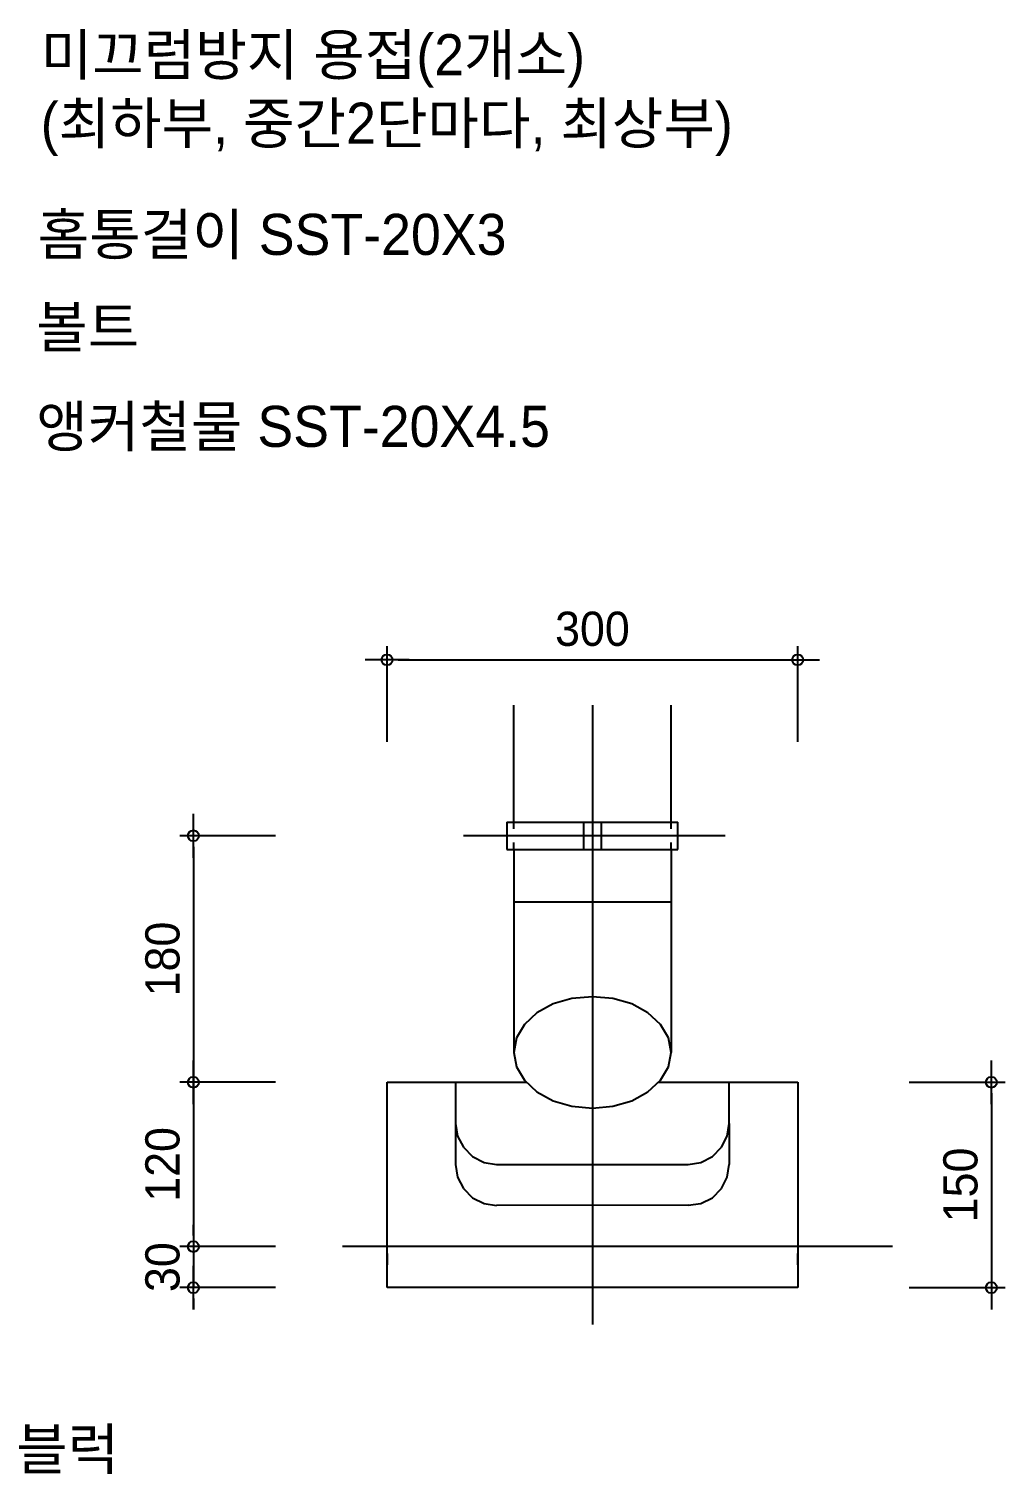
# Model space of a CAD drawing. Header units: millimetres. Extents: x 34525826 to 34533676, y -18662964 to -18657514.
# Drawn here: x 34528595 to 34529309, y -18658875 to -18657820 of the extents above; entities that cross this region are included whole.
import ezdxf

# ---------------------------------------------------------------- set-up
doc = ezdxf.new("R2010")
doc.units = ezdxf.units.MM
doc.header["$LTSCALE"] = 100
doc.header["$MEASUREMENT"] = 0
doc.linetypes.add('CEN', pattern=[62, 60, -1, 0, -1])
doc.linetypes.add('HIDDEN2', pattern=[4.7625, 3.175, -1.5875])
doc.layers.get('DEFPOINTS').update_dxf_attribs({"color": 124})
for name, color, linetype in [('7DIM', 9, 'Continuous'), ('AA-XXXX-SDET', 7, 'Continuous'), ('CONC', 2, 'Continuous'), ('TEX', 3, 'Continuous')]:
    doc.layers.add(name, color=color, linetype=linetype)
doc.styles.add('1', font='')
doc.styles.add('나눔고딕', font='')
doc.styles.get('1').set_extended_font_data('Dotum')
doc.styles.get('나눔고딕').set_extended_font_data('Dotum')
doc.dimstyles.new('DIM1', dxfattribs={"dimtxt": 3.5, "dimasz": 0.8, "dimexe": 1, "dimexo": 3, "dimgap": 1, "dimtad": 1, "dimdec": 0, "dimzin": 1, "dimlunit": 6, "dimtxsty": '나눔고딕', "dimblk": 'DIMDOT', "dimcen": 1, "dimclrd": 256, "dimclre": 256, "dimclrt": 3, "dimadec": 0, "dimazin": 0, "dimtfac": 1, "dimtdec": 0, "dimtix": 1, "dimtmove": 2, "dimatfit": 3, "dimldrblk": 'DIMDOT', "dimfxl": 0, "dimtolj": 1, "dimarcsym": 0})

# ---------------------------------------------------------------- blocks, each defined once
blk = doc.blocks.new('DIMDOT')
blk.add_line((-2, 0), (2, 0))
blk.add_circle((0, 0), 0.5)
blk = doc.blocks.new('*D25')
at = {"layer": '7DIM', "lineweight": -2}
for p, q in [((34528775.7, -18658408.8), (34528705.7, -18658408.8)), ((34528715.7, -18658416.8), (34528715.7, -18658580.8)), ((34528775.7, -18658588.8), (34528705.7, -18658588.8))]:
    blk.add_line(p, q, dxfattribs=at)
at = {"layer": 'DEFPOINTS', "color": 0}
for p in [(34528805.7, -18658408.8), (34528715.7, -18658588.8), (34528805.7, -18658588.8)]:
    blk.add_point(p, dxfattribs=at)
at = {"layer": '7DIM', "lineweight": -2, "xscale": 8, "yscale": 8, "zscale": 8}
for p, rotation in [((34528715.7, -18658408.8), 90), ((34528715.7, -18658588.8), 270)]:
    blk.add_blockref('DIMDOT', p, dxfattribs=dict(at, rotation=rotation))
at = {"layer": '7DIM', "color": 3, "insert": (34528693.2, -18658498.8), "char_height": 25, "attachment_point": 5, "rotation": 90, "style": '나눔고딕'}
blk.add_mtext('\\A1;180', dxfattribs=at)
blk = doc.blocks.new('*D26')
at = {"layer": '7DIM', "lineweight": -2}
for p, q in [((34529238.7, -18658588.8), (34529308.7, -18658588.8)), ((34529298.7, -18658596.8), (34529298.7, -18658730.8)), ((34529238.7, -18658738.8), (34529308.7, -18658738.8))]:
    blk.add_line(p, q, dxfattribs=at)
at = {"layer": 'DEFPOINTS', "color": 0}
for p in [(34529208.7, -18658588.8), (34529208.7, -18658738.8), (34529298.7, -18658738.8)]:
    blk.add_point(p, dxfattribs=at)
at = {"layer": '7DIM', "lineweight": -2, "xscale": 8, "yscale": 8, "zscale": 8}
for p, rotation in [((34529298.7, -18658588.8), 90), ((34529298.7, -18658738.8), 270)]:
    blk.add_blockref('DIMDOT', p, dxfattribs=dict(at, rotation=rotation))
at = {"layer": '7DIM', "color": 3, "insert": (34529276.2, -18658663.8), "char_height": 25, "attachment_point": 5, "rotation": 90, "style": '나눔고딕'}
blk.add_mtext('\\A1;150', dxfattribs=at)
blk = doc.blocks.new('*D27')
at = {"layer": '7DIM', "lineweight": -2}
for p, q in [((34528715.7, -18658700.8), (34528715.7, -18658692.8)), ((34528775.7, -18658708.8), (34528705.7, -18658708.8)), ((34528715.7, -18658708.8), (34528715.7, -18658738.8)), ((34528775.7, -18658738.8), (34528705.7, -18658738.8)), ((34528715.7, -18658746.8), (34528715.7, -18658754.8))]:
    blk.add_line(p, q, dxfattribs=at)
at = {"layer": 'DEFPOINTS', "color": 0}
for p in [(34528805.7, -18658708.8), (34528715.7, -18658738.8), (34528805.7, -18658738.8)]:
    blk.add_point(p, dxfattribs=at)
at = {"layer": '7DIM', "lineweight": -2, "xscale": 8, "yscale": 8, "zscale": 8}
for p, rotation in [((34528715.7, -18658708.8), 270), ((34528715.7, -18658738.8), 90)]:
    blk.add_blockref('DIMDOT', p, dxfattribs=dict(at, rotation=rotation))
at = {"layer": '7DIM', "color": 3, "insert": (34528693.2, -18658723.8), "char_height": 25, "attachment_point": 5, "rotation": 90, "style": '나눔고딕'}
blk.add_mtext('\\A1;30', dxfattribs=at)
blk = doc.blocks.new('*D28')
at = {"layer": '7DIM', "lineweight": -2}
for p, q in [((34528857.2, -18658340.3), (34528857.2, -18658270.3)), ((34529157.2, -18658340.3), (34529157.2, -18658270.3)), ((34528865.2, -18658280.3), (34529149.2, -18658280.3))]:
    blk.add_line(p, q, dxfattribs=at)
at = {"layer": 'DEFPOINTS', "color": 0}
for p in [(34529157.2, -18658280.3), (34528857.2, -18658370.3), (34529157.2, -18658370.3)]:
    blk.add_point(p, dxfattribs=at)
at = {"layer": '7DIM', "lineweight": -2, "xscale": 8, "yscale": 8, "zscale": 8, "rotation": 180}
blk.add_blockref('DIMDOT', (34528857.2, -18658280.3), dxfattribs=at)
at = {"layer": '7DIM', "lineweight": -2, "xscale": 8, "yscale": 8, "zscale": 8}
blk.add_blockref('DIMDOT', (34529157.2, -18658280.3), dxfattribs=at)
at = {"layer": '7DIM', "color": 3, "insert": (34529007.2, -18658257.8), "char_height": 25, "attachment_point": 5, "style": '나눔고딕'}
blk.add_mtext('\\A1;300', dxfattribs=at)
blk = doc.blocks.new('*D29')
at = {"layer": '7DIM', "lineweight": -2}
for p, q in [((34528775.7, -18658588.8), (34528705.7, -18658588.8)), ((34528715.7, -18658596.8), (34528715.7, -18658700.8)), ((34528775.7, -18658708.8), (34528705.7, -18658708.8))]:
    blk.add_line(p, q, dxfattribs=at)
at = {"layer": 'DEFPOINTS', "color": 0}
for p in [(34528805.7, -18658588.8), (34528715.7, -18658708.8), (34528805.7, -18658708.8)]:
    blk.add_point(p, dxfattribs=at)
at = {"layer": '7DIM', "lineweight": -2, "xscale": 8, "yscale": 8, "zscale": 8}
for p, rotation in [((34528715.7, -18658588.8), 90), ((34528715.7, -18658708.8), 270)]:
    blk.add_blockref('DIMDOT', p, dxfattribs=dict(at, rotation=rotation))
at = {"layer": '7DIM', "color": 3, "insert": (34528693.2, -18658648.8), "char_height": 25, "attachment_point": 5, "rotation": 90, "style": '나눔고딕'}
blk.add_mtext('\\A1;120', dxfattribs=at)

msp = doc.modelspace()

# ---------------------------------------------------------------- linework, layer by layer
at = {"layer": 'AA-XXXX-SDET', "color": 4}
for p, q in [((34528949.7, -18658398.8), (34528949.7, -18658313.3)), ((34529064.7, -18658398.8), (34529064.7, -18658313.3)), ((34528944.7, -18658398.8), (34529069.7, -18658398.8)), ((34528944.7, -18658398.8), (34528944.7, -18658418.8)), ((34528949.7, -18658403.8), (34528949.7, -18658398.8)), ((34529000.7, -18658398.8), (34529000.7, -18658418.8)), ((34529013.7, -18658398.8), (34529013.7, -18658418.8)), ((34529064.7, -18658403.8), (34529064.7, -18658398.8)), ((34529069.7, -18658418.8), (34529069.7, -18658398.8)), ((34528949.7, -18658418.8), (34528949.7, -18658413.8)), ((34529064.7, -18658418.8), (34529064.7, -18658413.8)), ((34528944.7, -18658418.8), (34529069.7, -18658418.8)), ((34528949.7, -18658418.8), (34528949.7, -18658567.1)), ((34529064.7, -18658418.8), (34529064.7, -18658567.1)), ((34528949.7, -18658457.1), (34529064.7, -18658457.1)), ((34528992.2, -18658527.6), (34528978.5, -18658531.6)), ((34529007.2, -18658526.3), (34528992.2, -18658527.6)), ((34529022, -18658527.6), (34529007.2, -18658526.3)), ((34529036, -18658531.6), (34529022, -18658527.6)), ((34528966.5, -18658538.1), (34528957.5, -18658546.6)), ((34528978.5, -18658531.6), (34528966.5, -18658538.1)), ((34529047.7, -18658538.1), (34529036, -18658531.6)), ((34529057, -18658546.6), (34529047.7, -18658538.1)), ((34528957.5, -18658546.6), (34528951.7, -18658556.3)), ((34529062.7, -18658556.3), (34529057, -18658546.6)), ((34528951.7, -18658556.3), (34528949.7, -18658567.1)), ((34529064.7, -18658567.1), (34529062.7, -18658556.3)), ((34528949.7, -18658567.1), (34528951.7, -18658577.6)), ((34529062.7, -18658577.6), (34529064.7, -18658567.1)), ((34528951.7, -18658577.6), (34528957.5, -18658587.3)), ((34529057, -18658587.3), (34529062.7, -18658577.6)), ((34528857.2, -18658713.8), (34528857.2, -18658588.8)), ((34528857.2, -18658588.8), (34528907.2, -18658588.8)), ((34528907.2, -18658588.8), (34528907.2, -18658618.8)), ((34528907.2, -18658588.8), (34528959, -18658588.8)), ((34528957.5, -18658587.3), (34528966.5, -18658595.8)), ((34529047.7, -18658595.8), (34529057, -18658587.3)), ((34529055.5, -18658588.8), (34529107.2, -18658588.8)), ((34529107.2, -18658588.8), (34529157.2, -18658588.8)), ((34529107.2, -18658618.8), (34529107.2, -18658588.8)), ((34529157.2, -18658588.8), (34529157.2, -18658713.8)), ((34528966.5, -18658595.8), (34528978.5, -18658602.3)), ((34528978.5, -18658602.3), (34528992.2, -18658606.3)), ((34529022, -18658606.3), (34529036, -18658602.3)), ((34529036, -18658602.3), (34529047.7, -18658595.8)), ((34528992.2, -18658606.3), (34529007.2, -18658607.8)), ((34529007.2, -18658607.8), (34529022, -18658606.3)), ((34528907.2, -18658618.8), (34528907.2, -18658648.8)), ((34528907.2, -18658618.8), (34528908.7, -18658628.1)), ((34529105.7, -18658628.1), (34529107.2, -18658618.8)), ((34529107.2, -18658618.8), (34529107.2, -18658648.8)), ((34528908.7, -18658628.1), (34528913, -18658636.3)), ((34529101.5, -18658636.3), (34529105.7, -18658628.1)), ((34528913, -18658636.3), (34528919.5, -18658643.1)), ((34528919.5, -18658643.1), (34528928, -18658647.3)), ((34529086.5, -18658647.3), (34529095, -18658643.1)), ((34529095, -18658643.1), (34529101.5, -18658636.3)), ((34528907.2, -18658648.8), (34528908.7, -18658658.1)), ((34528928, -18658647.3), (34528937.2, -18658648.8)), ((34528937.2, -18658648.8), (34529077.2, -18658648.8)), ((34529077.2, -18658648.8), (34529086.5, -18658647.3)), ((34529105.7, -18658658.1), (34529107.2, -18658648.8)), ((34528908.7, -18658658.1), (34528913, -18658666.3)), ((34528913, -18658666.3), (34528919.5, -18658673.1)), ((34529095, -18658673.1), (34529101.5, -18658666.3)), ((34529101.5, -18658666.3), (34529105.7, -18658658.1)), ((34528919.5, -18658673.1), (34528928, -18658677.3)), ((34528928, -18658677.3), (34528937.2, -18658678.8)), ((34529077.2, -18658678.6), (34529086.5, -18658677.3)), ((34529086.5, -18658677.3), (34529095, -18658673.1)), ((34529077.2, -18658678.6), (34528937.2, -18658678.8)), ((34528857.2, -18658713.8), (34528857.2, -18658722.1)), ((34529157.2, -18658722.1), (34529157.2, -18658713.8))]:
    msp.add_line(p, q, dxfattribs=at)
at = {"layer": 'AA-XXXX-SDET', "color": 1, "linetype": 'CEN'}
for p, q in [((34529007.2, -18658313.3), (34529007.2, -18658765.6)), ((34529104.2, -18658408.8), (34528913, -18658408.8))]:
    msp.add_line(p, q, dxfattribs=at)
at = {"layer": 'AA-XXXX-SDET', "color": 7, "linetype": 'HIDDEN2'}
for p, q in [((34528857.2, -18658738.8), (34528857.2, -18658708.8)), ((34529157.2, -18658708.8), (34529157.2, -18658738.8)), ((34529157.2, -18658738.8), (34528857.2, -18658738.8))]:
    msp.add_line(p, q, dxfattribs=at)
at = {"layer": 'CONC'}
msp.add_line((34529226.5, -18658708.8), (34528824.5, -18658708.8), dxfattribs=at)

# ---------------------------------------------------------------- texts
at = {"layer": 'TEX', "linetype": 'Continuous', "char_height": 30, "attachment_point": 1, "style": '1'}
for s, insert in [('미끄럼방지 용접(2개소)\\P(최하부, 중간2단마다, 최상부)', (34528604.1, -18657823.4)), ('홈통걸이 SST-20X3', (34528601.9, -18657954.6)), ('볼트', (34528600.8, -18658022.3)), ('앵커철물 SST-20X4.5', (34528600.9, -18658094.8)), ('물받이블럭', (34528473.2, -18658841.7))]:
    msp.add_mtext(s, dxfattribs=dict(at, insert=insert))

# ---------------------------------------------------------------- dimensions: what is measured, and where the dimension line sits
at = {"layer": '7DIM'}
dim = msp.add_linear_dim(base=(34529157.2, -18658280.3), p1=(34528857.2, -18658370.3), p2=(34529157.2, -18658370.3), text='300', dimstyle='DIM1', override={"dimscale": 10, "dimtxt": 2.5}, dxfattribs=at)
dim.commit()
dim.dimension.update_dxf_attribs({"geometry": '*D28', "text_midpoint": (34529007.2, -18658257.8)})
for base, p1, p2, picture, middle in [((34528715.7, -18658588.8), (34528805.7, -18658408.8), (34528805.7, -18658588.8), '*D25', (34528693.2, -18658498.8)), ((34528715.7, -18658708.8), (34528805.7, -18658588.8), (34528805.7, -18658708.8), '*D29', (34528693.2, -18658648.8)), ((34529298.7, -18658738.8), (34529208.7, -18658588.8), (34529208.7, -18658738.8), '*D26', (34529276.2, -18658663.8)), ((34528715.7, -18658738.8), (34528805.7, -18658708.8), (34528805.7, -18658738.8), '*D27', (34528693.2, -18658723.8))]:
    dim = msp.add_linear_dim(base=base, p1=p1, p2=p2, angle=90, dimstyle='DIM1', override={"dimscale": 10, "dimtxt": 2.5}, dxfattribs=at)
    dim.commit()
    dim.dimension.update_dxf_attribs({"geometry": picture, "text_midpoint": middle})

doc.saveas('drawing.dxf')
